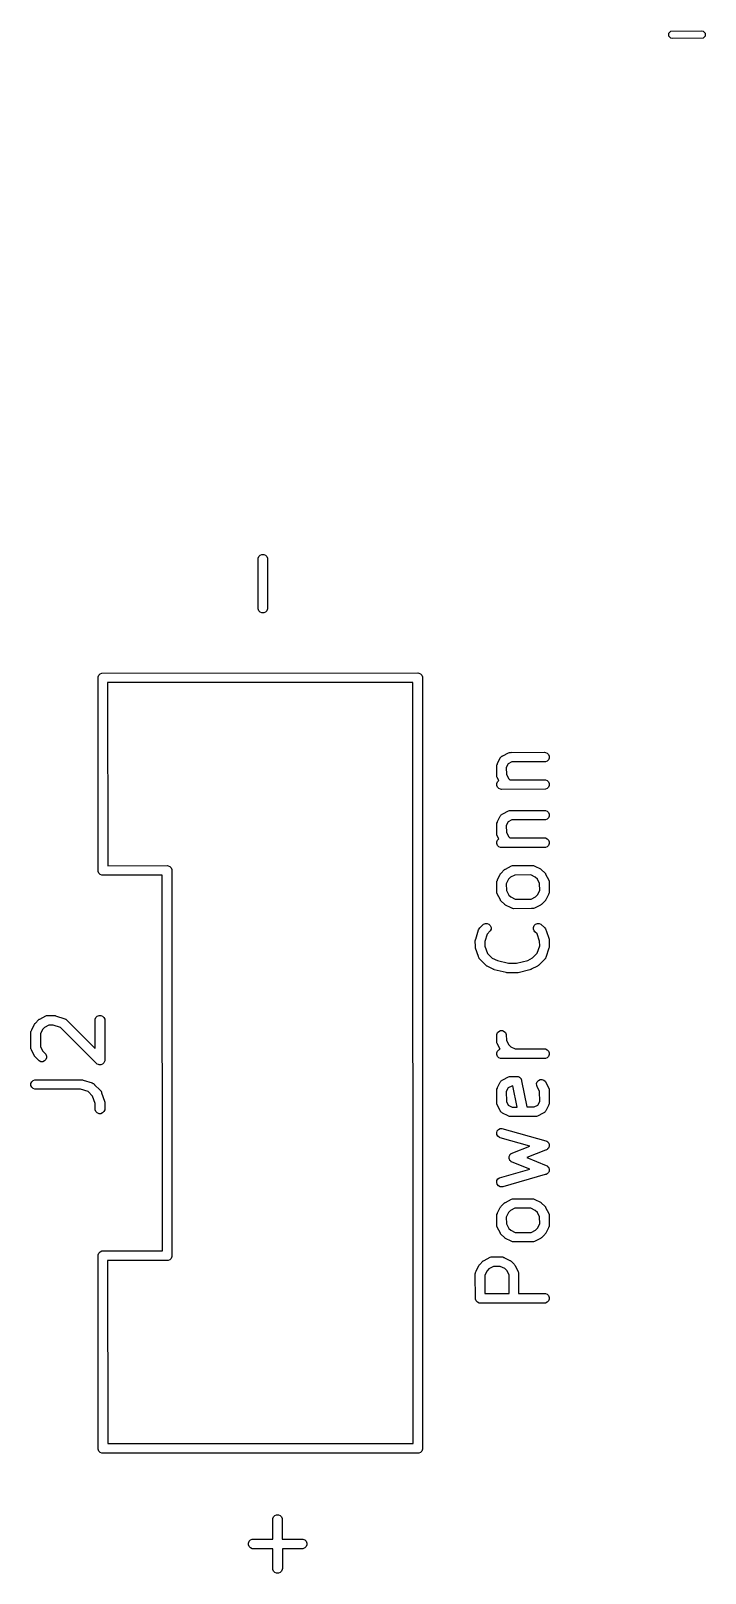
# Model space of a CAD drawing. Extents: x 92.4 to 145.1, y -113.9 to -57.5.
# Drawn here: x 93.88 to 104.37, y -113.94 to -89.92 of the extents above; entities that cross this region are included whole.
import ezdxf

# ---------------------------------------------------------------- set-up
doc = ezdxf.new("R2010")
doc.units = 0
doc.layers.add('BLACK', color=7, linetype='CONTINUOUS')

msp = doc.modelspace()

# ---------------------------------------------------------------- linework, layer by layer
at = {"layer": 'BLACK', "linetype": 'CONTINUOUS'}
for p, q in [((103.805003, -89.962039), (103.837475, -89.929567)), ((103.805003, -90.007961), (103.805003, -89.962039)), ((103.837475, -90.040433), (103.805003, -90.007961)), ((103.837475, -89.929567), (104.314564, -89.925)), ((103.860436, -90.045), (103.837475, -90.040433)), ((104.337525, -90.040433), (103.860436, -90.045)), ((104.314564, -89.925), (104.337525, -89.929567)), ((104.337525, -89.929567), (104.369997, -89.962039)), ((104.369997, -90.007961), (104.337525, -90.040433)), ((104.369997, -89.962039), (104.369997, -90.007961)), ((97.413866, -98.151316), (97.415307, -98.136684)), ((97.415307, -98.927852), (97.413866, -98.151316)), ((97.415307, -98.136684), (97.426506, -98.109648)), ((97.426506, -98.109648), (97.447198, -98.088956)), ((97.447198, -98.088956), (97.474234, -98.077757)), ((97.474234, -98.077757), (97.503498, -98.077757)), ((97.503498, -98.077757), (97.530534, -98.088956)), ((97.530534, -98.088956), (97.551226, -98.109648)), ((97.551226, -98.109648), (97.562425, -98.136684)), ((97.562425, -98.136684), (97.563866, -98.91322)), ((97.426506, -98.954888), (97.415307, -98.927852)), ((97.447198, -98.97558), (97.426506, -98.954888)), ((97.551226, -98.954888), (97.530534, -98.97558)), ((97.562425, -98.927852), (97.551226, -98.954888)), ((97.563866, -98.91322), (97.562425, -98.927852)), ((97.474234, -98.986779), (97.447198, -98.97558)), ((97.503498, -98.986779), (97.474234, -98.986779)), ((97.530534, -98.97558), (97.503498, -98.986779)), ((94.925, -100), (94.926441, -99.985368)), ((94.926441, -103.014632), (94.925, -100)), ((94.926441, -99.985368), (94.93764, -99.958332)), ((94.93764, -99.958332), (94.958332, -99.93764)), ((94.958332, -99.93764), (94.985368, -99.926441)), ((94.985368, -99.926441), (99.9, -99.925)), ((99.825008, -100.073585), (95.073601, -100.074978)), ((95.073601, -100.074978), (95.074964, -102.926313)), ((99.82643, -111.925021), (99.825008, -100.073585)), ((99.9, -99.925), (99.914632, -99.926441)), ((99.914632, -99.926441), (99.941668, -99.93764)), ((99.941668, -99.93764), (99.96236, -99.958332)), ((99.96236, -99.958332), (99.973559, -99.985368)), ((99.973559, -99.985368), (99.975, -112)), ((101.130815, -101.357696), (101.137119, -101.344702)), ((101.137119, -101.344702), (101.140792, -101.335837)), ((101.140792, -101.335837), (101.142014, -101.334614)), ((101.142014, -101.334614), (101.183689, -101.248726)), ((101.183689, -101.248726), (101.185229, -101.246278)), ((101.185229, -101.246278), (101.185614, -101.245125)), ((101.185614, -101.245125), (101.186859, -101.243688)), ((101.186859, -101.243688), (101.191521, -101.236283)), ((101.191521, -101.236283), (101.198625, -101.230121)), ((101.198625, -101.230121), (101.204787, -101.223017)), ((101.204787, -101.223017), (101.209786, -101.220442)), ((101.209786, -101.220442), (101.213629, -101.21711)), ((101.213629, -101.21711), (101.221083, -101.214625)), ((101.221083, -101.214625), (101.312468, -101.167566)), ((101.305453, -101.338462), (101.277023, -101.397052)), ((101.361488, -101.309606), (101.305453, -101.338462)), ((101.312468, -101.167566), (101.326199, -101.162311)), ((101.326199, -101.162311), (101.328888, -101.162119)), ((101.328888, -101.162119), (101.331377, -101.161089)), ((101.331377, -101.161089), (101.343868, -101.161055)), ((101.343868, -101.161055), (101.355389, -101.160237)), ((101.355389, -101.160237), (101.357733, -101.161018)), ((101.357733, -101.161018), (101.869819, -101.159648)), ((101.884451, -101.308207), (101.361488, -101.309606)), ((101.869819, -101.159648), (101.884451, -101.161089)), ((101.884451, -101.161089), (101.911487, -101.172288)), ((101.911487, -101.297008), (101.884451, -101.308207)), ((101.911487, -101.172288), (101.932179, -101.19298)), ((101.932179, -101.276316), (101.911487, -101.297008)), ((101.932179, -101.19298), (101.943378, -101.220016)), ((101.943378, -101.24928), (101.932179, -101.276316)), ((101.943378, -101.220016), (101.943378, -101.24928)), ((101.128152, -101.377505), (101.129593, -101.362873)), ((101.129356, -101.509134), (101.128152, -101.377505)), ((101.128741, -101.510981), (101.129356, -101.509134)), ((101.129466, -101.521195), (101.128741, -101.510981)), ((101.129593, -101.534994), (101.129466, -101.521195)), ((101.129593, -101.362873), (101.130624, -101.360383)), ((101.130624, -101.537483), (101.129593, -101.534994)), ((101.130624, -101.360383), (101.130815, -101.357696)), ((101.130815, -101.540171), (101.130624, -101.537483)), ((101.13607, -101.553903), (101.130815, -101.540171)), ((101.160669, -101.601673), (101.13607, -101.553903)), ((101.277023, -101.397052), (101.278008, -101.504684)), ((101.278008, -101.504684), (101.313466, -101.573541)), ((101.313466, -101.573541), (101.329852, -101.589361)), ((101.329852, -101.589361), (101.869819, -101.588219)), ((101.869819, -101.588219), (101.884451, -101.58966)), ((101.884451, -101.58966), (101.911487, -101.600859)), ((101.129593, -101.648587), (101.140792, -101.621551)), ((101.129593, -101.677851), (101.129593, -101.648587)), ((101.140792, -101.704887), (101.129593, -101.677851)), ((101.140792, -101.621551), (101.160669, -101.601673)), ((101.161484, -101.725579), (101.140792, -101.704887)), ((101.18852, -101.736778), (101.161484, -101.725579)), ((101.203152, -101.738219), (101.18852, -101.736778)), ((101.884451, -101.736778), (101.203152, -101.738219)), ((101.911487, -101.725579), (101.884451, -101.736778)), ((101.911487, -101.600859), (101.932179, -101.621551)), ((101.932179, -101.704887), (101.911487, -101.725579)), ((101.932179, -101.621551), (101.943378, -101.648587)), ((101.943378, -101.677851), (101.932179, -101.704887)), ((101.943378, -101.648587), (101.943378, -101.677851)), ((101.221083, -102.119387), (101.312468, -102.072328)), ((101.312468, -102.072328), (101.326199, -102.067073)), ((101.326199, -102.067073), (101.328888, -102.066881)), ((101.328888, -102.066881), (101.331377, -102.065851)), ((101.331377, -102.065851), (101.343868, -102.065817)), ((101.343868, -102.065817), (101.355389, -102.064999)), ((101.355389, -102.064999), (101.357733, -102.06578)), ((101.357733, -102.06578), (101.869819, -102.06441)), ((101.869819, -102.06441), (101.884451, -102.065851)), ((101.884451, -102.065851), (101.911487, -102.07705)), ((101.911487, -102.07705), (101.932179, -102.097742)), ((101.128152, -102.282267), (101.129593, -102.267635)), ((101.129356, -102.413896), (101.128152, -102.282267)), ((101.129593, -102.267635), (101.130624, -102.265145)), ((101.130624, -102.265145), (101.130815, -102.262458)), ((101.130815, -102.262458), (101.137119, -102.249464)), ((101.137119, -102.249464), (101.140792, -102.240599)), ((101.140792, -102.240599), (101.142014, -102.239376)), ((101.142014, -102.239376), (101.183689, -102.153488)), ((101.183689, -102.153488), (101.185229, -102.15104)), ((101.185229, -102.15104), (101.185614, -102.149887)), ((101.185614, -102.149887), (101.186859, -102.14845)), ((101.186859, -102.14845), (101.191521, -102.141045)), ((101.191521, -102.141045), (101.198625, -102.134883)), ((101.198625, -102.134883), (101.204787, -102.127779)), ((101.204787, -102.127779), (101.209786, -102.125204)), ((101.209786, -102.125204), (101.213629, -102.121872)), ((101.213629, -102.121872), (101.221083, -102.119387)), ((101.305453, -102.243224), (101.277023, -102.301814)), ((101.277023, -102.301814), (101.278008, -102.409446)), ((101.361488, -102.214368), (101.305453, -102.243224)), ((101.884451, -102.212969), (101.361488, -102.214368)), ((101.911487, -102.20177), (101.884451, -102.212969)), ((101.932179, -102.181078), (101.911487, -102.20177)), ((101.932179, -102.097742), (101.943378, -102.124778)), ((101.943378, -102.154042), (101.932179, -102.181078)), ((101.943378, -102.124778), (101.943378, -102.154042)), ((101.128741, -102.415743), (101.129356, -102.413896)), ((101.129466, -102.425957), (101.128741, -102.415743)), ((101.129593, -102.439756), (101.129466, -102.425957)), ((101.130624, -102.442245), (101.129593, -102.439756)), ((101.129593, -102.553349), (101.140792, -102.526313)), ((101.129593, -102.582613), (101.129593, -102.553349)), ((101.130815, -102.444933), (101.130624, -102.442245)), ((101.13607, -102.458665), (101.130815, -102.444933)), ((101.160669, -102.506435), (101.13607, -102.458665)), ((101.140792, -102.526313), (101.160669, -102.506435)), ((101.278008, -102.409446), (101.313466, -102.478303)), ((101.313466, -102.478303), (101.329852, -102.494123)), ((101.329852, -102.494123), (101.869819, -102.492981)), ((101.869819, -102.492981), (101.884451, -102.494422)), ((101.884451, -102.494422), (101.911487, -102.505621)), ((101.911487, -102.505621), (101.932179, -102.526313)), ((101.932179, -102.526313), (101.943378, -102.553349)), ((101.943378, -102.553349), (101.943378, -102.582613)), ((101.140792, -102.609649), (101.129593, -102.582613)), ((101.161484, -102.630341), (101.140792, -102.609649)), ((101.18852, -102.64154), (101.161484, -102.630341)), ((101.203152, -102.642981), (101.18852, -102.64154)), ((101.884451, -102.64154), (101.203152, -102.642981)), ((101.911487, -102.630341), (101.884451, -102.64154)), ((101.932179, -102.609649), (101.911487, -102.630341)), ((101.943378, -102.582613), (101.932179, -102.609649)), ((94.93764, -103.041668), (94.926441, -103.014632)), ((95.074964, -102.926313), (96, -102.925)), ((96, -102.925), (96.014632, -102.926441)), ((96.014632, -102.926441), (96.041668, -102.93764)), ((96.041668, -102.93764), (96.06236, -102.958332)), ((96.06236, -102.958332), (96.073559, -102.985368)), ((96.073559, -102.985368), (96.075, -109)), ((101.198015, -103.040174), (101.245357, -102.991139)), ((101.245357, -102.991139), (101.251106, -102.98642)), ((101.251106, -102.98642), (101.252406, -102.984922)), ((101.252406, -102.984922), (101.253819, -102.984194)), ((101.253819, -102.984194), (101.256722, -102.981812)), ((101.256722, -102.981812), (101.265532, -102.978162)), ((101.265532, -102.978162), (101.360087, -102.929471)), ((101.360087, -102.929471), (101.373818, -102.924216)), ((101.373818, -102.924216), (101.376507, -102.924024)), ((101.376507, -102.924024), (101.378996, -102.922994)), ((101.378996, -102.922994), (101.391887, -102.922932)), ((101.391887, -102.922932), (101.403008, -102.922142)), ((101.403008, -102.922142), (101.405187, -102.922868)), ((101.405187, -102.922868), (101.679342, -102.921553)), ((101.679342, -102.921553), (101.693974, -102.922994)), ((101.693974, -102.922994), (101.696463, -102.924025)), ((101.696463, -102.924025), (101.699151, -102.924216)), ((101.699151, -102.924216), (101.712144, -102.93052)), ((101.712144, -102.93052), (101.72101, -102.934193)), ((101.72101, -102.934193), (101.722232, -102.935415)), ((101.722232, -102.935415), (101.808121, -102.97709)), ((101.808121, -102.97709), (101.814417, -102.981053)), ((101.814417, -102.981053), (101.816247, -102.981811)), ((101.816247, -102.981811), (101.817418, -102.982942)), ((101.817418, -102.982942), (101.820564, -102.984922)), ((101.820564, -102.984922), (101.826195, -102.991415)), ((101.826195, -102.991415), (101.875232, -103.038757)), ((101.875232, -103.038757), (101.87995, -103.044506)), ((94.958332, -103.06236), (94.93764, -103.041668)), ((94.985368, -103.073559), (94.958332, -103.06236)), ((95, -103.075), (94.985368, -103.073559)), ((95.925017, -103.073686), (95, -103.075)), ((95.926419, -108.925104), (95.925017, -103.073686)), ((101.128152, -103.187029), (101.129593, -103.172397)), ((101.129356, -103.318658), (101.128152, -103.187029)), ((101.129593, -103.172397), (101.130624, -103.169907)), ((101.130624, -103.169907), (101.130815, -103.16722)), ((101.130815, -103.16722), (101.137119, -103.154226)), ((101.137119, -103.154226), (101.140792, -103.145361)), ((101.140792, -103.145361), (101.142014, -103.144138)), ((101.142014, -103.144138), (101.183689, -103.05825)), ((101.183689, -103.05825), (101.187653, -103.05195)), ((101.187653, -103.05195), (101.188411, -103.050123)), ((101.188411, -103.050123), (101.189541, -103.048952)), ((101.189541, -103.048952), (101.191521, -103.045807)), ((101.191521, -103.045807), (101.198015, -103.040174)), ((101.310204, -103.138194), (101.277023, -103.206576)), ((101.277023, -103.206576), (101.278008, -103.314208)), ((101.340448, -103.106867), (101.310204, -103.138194)), ((101.409171, -103.071478), (101.340448, -103.106867)), ((101.65949, -103.070277), (101.409171, -103.071478)), ((101.728176, -103.103605), (101.65949, -103.070277)), ((101.759504, -103.13385), (101.728176, -103.103605)), ((101.794962, -103.202706), (101.759504, -103.13385)), ((101.795947, -103.310338), (101.794962, -103.202706)), ((101.87995, -103.044506), (101.88145, -103.045807)), ((101.88145, -103.045807), (101.882177, -103.04722)), ((101.882177, -103.04722), (101.88456, -103.050123)), ((101.88456, -103.050123), (101.888209, -103.058933)), ((101.888209, -103.058933), (101.936901, -103.153488)), ((101.936901, -103.153488), (101.942156, -103.167219)), ((101.942156, -103.167219), (101.942347, -103.169908)), ((101.942347, -103.169908), (101.943378, -103.172397)), ((101.943378, -103.172397), (101.943504, -103.186194)), ((101.943504, -103.186194), (101.94423, -103.196409)), ((101.94423, -103.196409), (101.943614, -103.198255)), ((101.943614, -103.198255), (101.944819, -103.329886)), ((101.128741, -103.320505), (101.129356, -103.318658)), ((101.129466, -103.330719), (101.128741, -103.320505)), ((101.129593, -103.344518), (101.129466, -103.330719)), ((101.130624, -103.347007), (101.129593, -103.344518)), ((101.130815, -103.349695), (101.130624, -103.347007)), ((101.13607, -103.363427), (101.130815, -103.349695)), ((101.184762, -103.457983), (101.13607, -103.363427)), ((101.188411, -103.466792), (101.184762, -103.457983)), ((101.190793, -103.469694), (101.188411, -103.466792)), ((101.191521, -103.471108), (101.190793, -103.469694)), ((101.193019, -103.472407), (101.191521, -103.471108)), ((101.197738, -103.478157), (101.193019, -103.472407)), ((101.246773, -103.525498), (101.197738, -103.478157)), ((101.278008, -103.314208), (101.313466, -103.383065)), ((101.313466, -103.383065), (101.344794, -103.41331)), ((101.344794, -103.41331), (101.413479, -103.446637)), ((101.413479, -103.446637), (101.663798, -103.445436)), ((101.663798, -103.445436), (101.732521, -103.410046)), ((101.732521, -103.410046), (101.762767, -103.378719)), ((101.762767, -103.378719), (101.795947, -103.310338)), ((101.874953, -103.476741), (101.827612, -103.525777)), ((101.88145, -103.471108), (101.874953, -103.476741)), ((101.883429, -103.467962), (101.88145, -103.471108)), ((101.88456, -103.466792), (101.883429, -103.467962)), ((101.885317, -103.464964), (101.88456, -103.466792)), ((101.889282, -103.458665), (101.885317, -103.464964)), ((101.930957, -103.372775), (101.889282, -103.458665)), ((101.932179, -103.371554), (101.930957, -103.372775)), ((101.935848, -103.362694), (101.932179, -103.371554)), ((101.942156, -103.349696), (101.935848, -103.362694)), ((101.942347, -103.347006), (101.942156, -103.349696)), ((101.943378, -103.344518), (101.942347, -103.347006)), ((101.944819, -103.329886), (101.943378, -103.344518)), ((101.252406, -103.531993), (101.246773, -103.525498)), ((101.255551, -103.533972), (101.252406, -103.531993)), ((101.256722, -103.535103), (101.255551, -103.533972)), ((101.258549, -103.53586), (101.256722, -103.535103)), ((101.264849, -103.539825), (101.258549, -103.53586)), ((101.350738, -103.5815), (101.264849, -103.539825)), ((101.35196, -103.582722), (101.350738, -103.5815)), ((101.360819, -103.586391), (101.35196, -103.582722)), ((101.373818, -103.592699), (101.360819, -103.586391)), ((101.376507, -103.59289), (101.373818, -103.592699)), ((101.378996, -103.593921), (101.376507, -103.59289)), ((101.393628, -103.595362), (101.378996, -103.593921)), ((101.667782, -103.594046), (101.393628, -103.595362)), ((101.669961, -103.594773), (101.667782, -103.594046)), ((101.681081, -103.593982), (101.669961, -103.594773)), ((101.693974, -103.593921), (101.681081, -103.593982)), ((101.696463, -103.592889), (101.693974, -103.593921)), ((101.699151, -103.592699), (101.696463, -103.592889)), ((101.712883, -103.587444), (101.699151, -103.592699)), ((101.807435, -103.538753), (101.712883, -103.587444)), ((101.816247, -103.535104), (101.807435, -103.538753)), ((101.819151, -103.53272), (101.816247, -103.535104)), ((101.820564, -103.531993), (101.819151, -103.53272)), ((101.821863, -103.530494), (101.820564, -103.531993)), ((101.827612, -103.525777), (101.821863, -103.530494)), ((100.800138, -104.067795), (100.846287, -103.925217)), ((100.846287, -103.925217), (100.852281, -103.911792)), ((100.852281, -103.911792), (100.854046, -103.909756)), ((100.854046, -103.909756), (100.855078, -103.907266)), ((100.855078, -103.907266), (100.866181, -103.895764)), ((100.866181, -103.895764), (100.871455, -103.889685)), ((100.871455, -103.889685), (100.872608, -103.889108)), ((100.872608, -103.889108), (100.912024, -103.848282)), ((100.912024, -103.848282), (100.923389, -103.838955)), ((100.923389, -103.838955), (100.950425, -103.827756)), ((100.981376, -103.990671), (100.943767, -104.106864)), ((100.950425, -103.827756), (100.979688, -103.827756)), ((100.979688, -103.827756), (101.006724, -103.838955)), ((101.027417, -103.942983), (100.981376, -103.990671)), ((101.006724, -103.838955), (101.027417, -103.859648)), ((101.027417, -103.859648), (101.038616, -103.886684)), ((101.038616, -103.915947), (101.027417, -103.942983)), ((101.038616, -103.886684), (101.038616, -103.915947)), ((101.701021, -103.886684), (101.712219, -103.859648)), ((101.701021, -103.915947), (101.701021, -103.886684)), ((101.71222, -103.942983), (101.701021, -103.915947)), ((101.712219, -103.859648), (101.732912, -103.838955)), ((101.721548, -103.954349), (101.71222, -103.942983)), ((101.75627, -103.98787), (101.721548, -103.954349)), ((101.732912, -103.838955), (101.759948, -103.827756)), ((101.794934, -104.100576), (101.75627, -103.98787)), ((101.759948, -103.827756), (101.789211, -103.827756)), ((101.789211, -103.827756), (101.816247, -103.838954)), ((101.816247, -103.838954), (101.875232, -103.8959)), ((101.875232, -103.8959), (101.88456, -103.907266)), ((101.88456, -103.907266), (101.88559, -103.909754)), ((101.88559, -103.909754), (101.887357, -103.911791)), ((101.887357, -103.911791), (101.891804, -103.924754)), ((101.891804, -103.924754), (101.895759, -103.934302)), ((101.895759, -103.934302), (101.895759, -103.936282)), ((101.895759, -103.936282), (101.94097, -104.068073)), ((100.794819, -104.091791), (100.795548, -104.084385)), ((100.796069, -104.187108), (100.794819, -104.091791)), ((100.795408, -104.082411), (100.795889, -104.080924)), ((100.795548, -104.084385), (100.795408, -104.082411)), ((100.795408, -104.196409), (100.796069, -104.187108)), ((100.796239, -104.200063), (100.795408, -104.196409)), ((100.795889, -104.080924), (100.79626, -104.077159)), ((100.79626, -104.201661), (100.796239, -104.200063)), ((100.79626, -104.077159), (100.800138, -104.067795)), ((100.797018, -104.203492), (100.79626, -104.201661)), ((100.798668, -104.210746), (100.797018, -104.203492)), ((100.843879, -104.342536), (100.798668, -104.210746)), ((100.943767, -104.106864), (100.944703, -104.178242)), ((100.944703, -104.178242), (100.983562, -104.291514)), ((101.758348, -104.287882), (101.79587, -104.171955)), ((101.79587, -104.171955), (101.794934, -104.100576)), ((101.9395, -104.211021), (101.893351, -104.353603)), ((101.943378, -104.201661), (101.9395, -104.211021)), ((101.94097, -104.068073), (101.942619, -104.075328)), ((101.942619, -104.075328), (101.943378, -104.077159)), ((101.943378, -104.077159), (101.943398, -104.078755)), ((101.943748, -104.197897), (101.943378, -104.201661)), ((101.943398, -104.078755), (101.94423, -104.08241)), ((101.94423, -104.08241), (101.943568, -104.09171)), ((101.943568, -104.09171), (101.944819, -104.187029)), ((101.94423, -104.19641), (101.943748, -104.197897)), ((101.944819, -104.187029), (101.944089, -104.194435)), ((101.944089, -104.194435), (101.94423, -104.19641)), ((100.843879, -104.344517), (100.843879, -104.342536)), ((100.847834, -104.354066), (100.843879, -104.344517)), ((100.852281, -104.367028), (100.847834, -104.354066)), ((100.854046, -104.369063), (100.852281, -104.367028)), ((100.855078, -104.371554), (100.854046, -104.369063)), ((100.864405, -104.382919), (100.855078, -104.371554)), ((100.960172, -104.476856), (100.864405, -104.382919)), ((100.966692, -104.484374), (100.960172, -104.476856)), ((100.983562, -104.291514), (101.059286, -104.365791)), ((101.059286, -104.365791), (101.139096, -104.404516)), ((101.139096, -104.404516), (101.312219, -104.446542)), ((101.312219, -104.446542), (101.436991, -104.4454)), ((101.436991, -104.4454), (101.610421, -104.400782)), ((101.610421, -104.400782), (101.685558, -104.36209)), ((101.685558, -104.36209), (101.758348, -104.287882)), ((101.779994, -104.478157), (101.774244, -104.482875)), ((101.866479, -104.389987), (101.779994, -104.478157)), ((101.868183, -104.389136), (101.866479, -104.389987)), ((101.874813, -104.381491), (101.868183, -104.389136)), ((101.884561, -104.371554), (101.874813, -104.381491)), ((101.885592, -104.369063), (101.884561, -104.371554)), ((101.887357, -104.367029), (101.885592, -104.369063)), ((101.893351, -104.353603), (101.887357, -104.367029)), ((100.969885, -104.486384), (100.966692, -104.484374)), ((100.971008, -104.487485), (100.969885, -104.486384)), ((100.97284, -104.488243), (100.971008, -104.487485)), ((100.979135, -104.492206), (100.97284, -104.488243)), ((101.070367, -104.536474), (100.979135, -104.492206)), ((101.075878, -104.540557), (101.070367, -104.536474)), ((101.086893, -104.544492), (101.075878, -104.540557)), ((101.088104, -104.54508), (101.086893, -104.544492)), ((101.088644, -104.545118), (101.088104, -104.54508)), ((101.089724, -104.545504), (101.088644, -104.545118)), ((101.276089, -104.590744), (101.089724, -104.545504)), ((101.283758, -104.593921), (101.276089, -104.590744)), ((101.292872, -104.594818), (101.283758, -104.593921)), ((101.294744, -104.595273), (101.292872, -104.594818)), ((101.295836, -104.59511), (101.294744, -104.595273)), ((101.29839, -104.595362), (101.295836, -104.59511)), ((101.436969, -104.594094), (101.29839, -104.595362)), ((101.444893, -104.595273), (101.436969, -104.594094)), ((101.453917, -104.593938), (101.444893, -104.595273)), ((101.455879, -104.593921), (101.453917, -104.593938)), ((101.4569, -104.593498), (101.455879, -104.593921)), ((101.459437, -104.593123), (101.4569, -104.593498)), ((101.644135, -104.545605), (101.459437, -104.593123)), ((101.651532, -104.54508), (101.644135, -104.545605)), ((101.662514, -104.540877), (101.651532, -104.54508)), ((101.663759, -104.540557), (101.662514, -104.540877)), ((101.664194, -104.540234), (101.663759, -104.540557)), ((101.665264, -104.539825), (101.664194, -104.540234)), ((101.759816, -104.491134), (101.665264, -104.539825)), ((101.768628, -104.487485), (101.759816, -104.491134)), ((101.771532, -104.485101), (101.768628, -104.487485)), ((101.772945, -104.484374), (101.771532, -104.485101)), ((101.774244, -104.482875), (101.772945, -104.484374)), ((93.893681, -105.480918), (93.935356, -105.39503)), ((93.935356, -105.39503), (93.93932, -105.38873)), ((93.93932, -105.38873), (93.940078, -105.386903)), ((93.940078, -105.386903), (93.941208, -105.385732)), ((93.941208, -105.385732), (93.943188, -105.382587)), ((93.943188, -105.382587), (93.949682, -105.376954)), ((93.949682, -105.376954), (93.997024, -105.327919)), ((93.997024, -105.327919), (94.002773, -105.3232)), ((94.002773, -105.3232), (94.004073, -105.321702)), ((94.004073, -105.321702), (94.005486, -105.320974)), ((94.005486, -105.320974), (94.008389, -105.318592)), ((94.008389, -105.318592), (94.017199, -105.314942)), ((94.017199, -105.314942), (94.111754, -105.266251)), ((94.161096, -105.408125), (94.092115, -105.443647)), ((94.111754, -105.266251), (94.125485, -105.260996)), ((94.125485, -105.260996), (94.128174, -105.260804)), ((94.128174, -105.260804), (94.130663, -105.259774)), ((94.130663, -105.259774), (94.145404, -105.25958)), ((94.145404, -105.25958), (94.154675, -105.258922)), ((94.154675, -105.258922), (94.156225, -105.259438)), ((94.156225, -105.259438), (94.240533, -105.258333)), ((94.225459, -105.407281), (94.161096, -105.408125)), ((94.34113, -105.444721), (94.225459, -105.407281)), ((94.240533, -105.258333), (94.247938, -105.259062)), ((94.247938, -105.259062), (94.249913, -105.258922)), ((94.249913, -105.258922), (94.251399, -105.259403)), ((94.251399, -105.259403), (94.255165, -105.259774)), ((94.255165, -105.259774), (94.264528, -105.263652)), ((94.264528, -105.263652), (94.407107, -105.309801)), ((94.407107, -105.309801), (94.420532, -105.315795)), ((94.420532, -105.315795), (94.422567, -105.31756)), ((94.422567, -105.31756), (94.425058, -105.318592)), ((94.425058, -105.318592), (94.433794, -105.327297)), ((94.433794, -105.327297), (94.442639, -105.334969)), ((94.442639, -105.334969), (94.443777, -105.337246)), ((94.443777, -105.337246), (94.880818, -105.772757)), ((94.879819, -105.333333), (94.88126, -105.318701)), ((94.880818, -105.772757), (94.879819, -105.333333)), ((94.88126, -105.318701), (94.892459, -105.291665)), ((94.892459, -105.291665), (94.913151, -105.270973)), ((94.913151, -105.270973), (94.940187, -105.259774)), ((94.940187, -105.259774), (94.969451, -105.259774)), ((94.969451, -105.259774), (94.996487, -105.270973)), ((94.996487, -105.270973), (95.017179, -105.291665)), ((95.017179, -105.291665), (95.028378, -105.318701)), ((95.028378, -105.318701), (95.029819, -105.95238)), ((93.879819, -105.523809), (93.88126, -105.509177)), ((93.881111, -105.750413), (93.879819, -105.523809)), ((93.88126, -105.509177), (93.882291, -105.506687)), ((93.882291, -105.506687), (93.882482, -105.504)), ((93.882482, -105.504), (93.888786, -105.491006)), ((93.888786, -105.491006), (93.892459, -105.482141)), ((93.892459, -105.482141), (93.893681, -105.480918)), ((94.061871, -105.474974), (94.028574, -105.543596)), ((94.028574, -105.543596), (94.02973, -105.746332)), ((94.092115, -105.443647), (94.061871, -105.474974)), ((94.913151, -106.014741), (94.34113, -105.444721)), ((101.128152, -105.567982), (101.129593, -105.55335)), ((101.129257, -105.652288), (101.128152, -105.567982)), ((101.128741, -105.653839), (101.129257, -105.652288)), ((101.129399, -105.663108), (101.128741, -105.653839)), ((101.129593, -105.677852), (101.129399, -105.663108)), ((101.129593, -105.55335), (101.140792, -105.526314)), ((101.130624, -105.680341), (101.129593, -105.677852)), ((101.130815, -105.683029), (101.130624, -105.680341)), ((101.140792, -105.526314), (101.161484, -105.505622)), ((101.161484, -105.505622), (101.18852, -105.494423)), ((101.18852, -105.494423), (101.217784, -105.494423)), ((101.217784, -105.494423), (101.24482, -105.505622)), ((101.24482, -105.505622), (101.265512, -105.526314)), ((101.265512, -105.526314), (101.276711, -105.55335)), ((101.276711, -105.55335), (101.277944, -105.647418)), ((101.277944, -105.647418), (101.313466, -105.716399)), ((93.880408, -105.752523), (93.881111, -105.750413)), ((93.881185, -105.763465), (93.880408, -105.752523)), ((93.88126, -105.776536), (93.881185, -105.763465)), ((93.882291, -105.779025), (93.88126, -105.776536)), ((93.882482, -105.781713), (93.882291, -105.779025)), ((93.887737, -105.795445), (93.882482, -105.781713)), ((93.936429, -105.890001), (93.887737, -105.795445)), ((93.940078, -105.89881), (93.936429, -105.890001)), ((93.94246, -105.901712), (93.940078, -105.89881)), ((93.943188, -105.903126), (93.94246, -105.901712)), ((93.944686, -105.904425), (93.943188, -105.903126)), ((93.949405, -105.910175), (93.944686, -105.904425)), ((94.008389, -105.967121), (93.949405, -105.910175)), ((94.02973, -105.746332), (94.065133, -105.815083)), ((94.065133, -105.815083), (94.10309, -105.851728)), ((94.10309, -105.851728), (94.112417, -105.863093)), ((94.112417, -105.863093), (94.123616, -105.890129)), ((94.123616, -105.919392), (94.112417, -105.946428)), ((94.123616, -105.890129), (94.123616, -105.919392)), ((101.129593, -105.839064), (101.140792, -105.812028)), ((101.129593, -105.868328), (101.129593, -105.839064)), ((101.140792, -105.895364), (101.129593, -105.868328)), ((101.13607, -105.696761), (101.130815, -105.683029)), ((101.180677, -105.783385), (101.13607, -105.696761)), ((101.140792, -105.812028), (101.161484, -105.791336)), ((101.161484, -105.916056), (101.140792, -105.895364)), ((101.161484, -105.791336), (101.180677, -105.783385)), ((101.18852, -105.927255), (101.161484, -105.916056)), ((101.313466, -105.716399), (101.344794, -105.746644)), ((101.344794, -105.746644), (101.412842, -105.779662)), ((101.412842, -105.779662), (101.869819, -105.778696)), ((101.869819, -105.778696), (101.884451, -105.780137)), ((101.884451, -105.780137), (101.911487, -105.791336)), ((101.911487, -105.916056), (101.884451, -105.927255)), ((101.911487, -105.791336), (101.932179, -105.812028)), ((101.932179, -105.895364), (101.911487, -105.916056)), ((101.932179, -105.812028), (101.943378, -105.839064)), ((101.943378, -105.868328), (101.932179, -105.895364)), ((101.943378, -105.839064), (101.943378, -105.868328)), ((94.035425, -105.97832), (94.008389, -105.967121)), ((94.064688, -105.97832), (94.035425, -105.97832)), ((94.091724, -105.967121), (94.064688, -105.97832)), ((94.112417, -105.946428), (94.091724, -105.967121)), ((94.932268, -106.022659), (94.913151, -106.014741)), ((94.940187, -106.025939), (94.932268, -106.022659)), ((94.940188, -106.025939), (94.940187, -106.025939)), ((94.969451, -106.025939), (94.940188, -106.025939)), ((94.996487, -106.01474), (94.969451, -106.025939)), ((95.01718, -105.994048), (94.996487, -106.01474)), ((95.025098, -105.97493), (95.01718, -105.994048)), ((95.028378, -105.967012), (95.025098, -105.97493)), ((95.029819, -105.95238), (95.028378, -105.967012)), ((101.203152, -105.928696), (101.18852, -105.927255)), ((101.884451, -105.927255), (101.203152, -105.928696)), ((93.88126, -106.318701), (93.892459, -106.291665)), ((93.88126, -106.347965), (93.88126, -106.318701)), ((93.892459, -106.375001), (93.88126, -106.347965)), ((93.892459, -106.291665), (93.913151, -106.270973)), ((93.913151, -106.395693), (93.892459, -106.375001)), ((93.913151, -106.270973), (93.940187, -106.259774)), ((93.940187, -106.406892), (93.913151, -106.395693)), ((93.940187, -106.259774), (94.669104, -106.258333)), ((94.669104, -106.258333), (94.676509, -106.259062)), ((94.676509, -106.259062), (94.678484, -106.258922)), ((94.678484, -106.258922), (94.67997, -106.259403)), ((94.67997, -106.259403), (94.683736, -106.259774)), ((94.683736, -106.259774), (94.693099, -106.263652)), ((94.693099, -106.263652), (94.835678, -106.309801)), ((94.835678, -106.309801), (94.849103, -106.315795)), ((94.849103, -106.315795), (94.851137, -106.317559)), ((94.851137, -106.317559), (94.853628, -106.318591)), ((94.853628, -106.318591), (94.863568, -106.32834)), ((94.863568, -106.32834), (94.87121, -106.334969)), ((94.87121, -106.334969), (94.872061, -106.336671)), ((94.872061, -106.336671), (94.960233, -106.423157)), ((101.130815, -106.405316), (101.137119, -106.392322)), ((101.137119, -106.392322), (101.140792, -106.383457)), ((101.140792, -106.383457), (101.142014, -106.382234)), ((101.142014, -106.382234), (101.183689, -106.296346)), ((101.183689, -106.296346), (101.185229, -106.293898)), ((101.185229, -106.293898), (101.185614, -106.292745)), ((101.185614, -106.292745), (101.186859, -106.291308)), ((101.186859, -106.291308), (101.191521, -106.283903)), ((101.191521, -106.283903), (101.198625, -106.277741)), ((101.198625, -106.277741), (101.204787, -106.270637)), ((101.204787, -106.270637), (101.209786, -106.268062)), ((101.209786, -106.268062), (101.213629, -106.26473)), ((101.213629, -106.26473), (101.221083, -106.262245)), ((101.221083, -106.262245), (101.312468, -106.215186)), ((101.305453, -106.386082), (101.276952, -106.44482)), ((101.36181, -106.35706), (101.305453, -106.386082)), ((101.312468, -106.215186), (101.326199, -106.209931)), ((101.326199, -106.209931), (101.328888, -106.209739)), ((101.328888, -106.209739), (101.331377, -106.208709)), ((101.331377, -106.208709), (101.346118, -106.208515)), ((101.346118, -106.208515), (101.355389, -106.207857)), ((101.355389, -106.207857), (101.356939, -106.208373)), ((101.356939, -106.208373), (101.441163, -106.207269)), ((101.379851, -106.356824), (101.36181, -106.35706)), ((101.446365, -106.68448), (101.379851, -106.356824)), ((101.441163, -106.207269), (101.441169, -106.207268)), ((101.441169, -106.207268), (101.441173, -106.207268)), ((101.441173, -106.207268), (101.441247, -106.207268)), ((101.441247, -106.207268), (101.455879, -106.208709)), ((101.455879, -106.208709), (101.462667, -106.21152)), ((101.462667, -106.21152), (101.469876, -106.212947)), ((101.469876, -106.212947), (101.476055, -106.217066)), ((101.476055, -106.217066), (101.482915, -106.219908)), ((101.482915, -106.219908), (101.48811, -106.225103)), ((101.48811, -106.225103), (101.494224, -106.229179)), ((101.494224, -106.229179), (101.498356, -106.235349)), ((101.498356, -106.235349), (101.503607, -106.2406)), ((101.503607, -106.2406), (101.506418, -106.247388)), ((101.506418, -106.247388), (101.510508, -106.253494)), ((101.510508, -106.253494), (101.512007, -106.260879)), ((101.512007, -106.260879), (101.514806, -106.267636)), ((101.514806, -106.267636), (101.514806, -106.274666)), ((101.514806, -106.274666), (101.597884, -106.683928)), ((101.747789, -106.320506), (101.757043, -106.292745)), ((101.749863, -106.349696), (101.747789, -106.320506)), ((101.755118, -106.363428), (101.749863, -106.349696)), ((101.794928, -106.440736), (101.755118, -106.363428)), ((101.757043, -106.292745), (101.776216, -106.270637)), ((101.776216, -106.270637), (101.802391, -106.25755)), ((101.802391, -106.25755), (101.831581, -106.255476)), ((101.831581, -106.255476), (101.859342, -106.26473)), ((101.859342, -106.26473), (101.88145, -106.283903)), ((101.88145, -106.283903), (101.936901, -106.391584)), ((101.936901, -106.391584), (101.942156, -106.405315)), ((93.954819, -106.408333), (93.940187, -106.406892)), ((94.653014, -106.406952), (93.954819, -106.408333)), ((94.769958, -106.444804), (94.653014, -106.406952)), ((94.841076, -106.514562), (94.769958, -106.444804)), ((94.879934, -106.627832), (94.841076, -106.514562)), ((94.88126, -106.728917), (94.879934, -106.627832)), ((94.960233, -106.423157), (94.969561, -106.434522)), ((94.969561, -106.434522), (94.970592, -106.437012)), ((94.970592, -106.437012), (94.972357, -106.439047)), ((94.972357, -106.439047), (94.976802, -106.452005)), ((94.976802, -106.452005), (94.980759, -106.461558)), ((94.980759, -106.461558), (94.980759, -106.463538)), ((94.980759, -106.463538), (95.02597, -106.595329)), ((95.02597, -106.595329), (95.027619, -106.602584)), ((95.027619, -106.602584), (95.028378, -106.604415)), ((95.028378, -106.604415), (95.028398, -106.606011)), ((95.028398, -106.606011), (95.02923, -106.609666)), ((95.02923, -106.609666), (95.028568, -106.618966)), ((95.028568, -106.618966), (95.029819, -106.714285)), ((101.128152, -106.425125), (101.129593, -106.410493)), ((101.12941, -106.604212), (101.128152, -106.425125)), ((101.128741, -106.60622), (101.12941, -106.604212)), ((101.129499, -106.616892), (101.128741, -106.60622)), ((101.129593, -106.630233), (101.129499, -106.616892)), ((101.129593, -106.410493), (101.130624, -106.408003)), ((101.130624, -106.632722), (101.129593, -106.630233)), ((101.130624, -106.408003), (101.130815, -106.405316)), ((101.130815, -106.63541), (101.130624, -106.632722)), ((101.13607, -106.649142), (101.130815, -106.63541)), ((101.276952, -106.44482), (101.278042, -106.599989)), ((101.278042, -106.599989), (101.306966, -106.656157)), ((101.767518, -106.654643), (101.796018, -106.595905)), ((101.796018, -106.595905), (101.794928, -106.440736)), ((101.942156, -106.635411), (101.935848, -106.648409)), ((101.942156, -106.405315), (101.942347, -106.408004)), ((101.942347, -106.632721), (101.942156, -106.635411)), ((101.942347, -106.408004), (101.943378, -106.410493)), ((101.943378, -106.630233), (101.942347, -106.632721)), ((101.943378, -106.410493), (101.943471, -106.423832)), ((101.944819, -106.615601), (101.943378, -106.630233)), ((101.943471, -106.423832), (101.94423, -106.434505)), ((101.94423, -106.434505), (101.94356, -106.436512)), ((101.94356, -106.436512), (101.944819, -106.615601)), ((94.892459, -106.755953), (94.88126, -106.728917)), ((94.913151, -106.776645), (94.892459, -106.755953)), ((94.940187, -106.787844), (94.913151, -106.776645)), ((94.969451, -106.787844), (94.940187, -106.787844)), ((94.996487, -106.776645), (94.969451, -106.787844)), ((95.017179, -106.755953), (94.996487, -106.776645)), ((95.028378, -106.728917), (95.017179, -106.755953)), ((95.029819, -106.714285), (95.028378, -106.728917)), ((101.183129, -106.740526), (101.13607, -106.649142)), ((101.185614, -106.747981), (101.183129, -106.740526)), ((101.188946, -106.751823), (101.185614, -106.747981)), ((101.191521, -106.756823), (101.188946, -106.751823)), ((101.198625, -106.762984), (101.191521, -106.756823)), ((101.204787, -106.770089), (101.198625, -106.762984)), ((101.212192, -106.77475), (101.204787, -106.770089)), ((101.213629, -106.775996), (101.212192, -106.77475)), ((101.214782, -106.77638), (101.213629, -106.775996)), ((101.21723, -106.777921), (101.214782, -106.77638)), ((101.303119, -106.819596), (101.21723, -106.777921)), ((101.304341, -106.820818), (101.303119, -106.819596)), ((101.3132, -106.824487), (101.304341, -106.820818)), ((101.306966, -106.656157), (101.365941, -106.684773)), ((101.326199, -106.830795), (101.3132, -106.824487)), ((101.328888, -106.830986), (101.326199, -106.830795)), ((101.331377, -106.832017), (101.328888, -106.830986)), ((101.346009, -106.833458), (101.331377, -106.832017)), ((101.533118, -106.832776), (101.346009, -106.833458)), ((101.365941, -106.684773), (101.446365, -106.68448)), ((101.536563, -106.833458), (101.533118, -106.832776)), ((101.540098, -106.83275), (101.536563, -106.833458)), ((101.715311, -106.832112), (101.540098, -106.83275)), ((101.597884, -106.683928), (101.711452, -106.683514)), ((101.711452, -106.683514), (101.767518, -106.654643)), ((101.71758, -106.832869), (101.715311, -106.832112)), ((101.728921, -106.832063), (101.71758, -106.832869)), ((101.741593, -106.832017), (101.728921, -106.832063)), ((101.744082, -106.830985), (101.741593, -106.832017)), ((101.74677, -106.830795), (101.744082, -106.830985)), ((101.760502, -106.82554), (101.74677, -106.830795)), ((101.851885, -106.778481), (101.760502, -106.82554)), ((101.859342, -106.775996), (101.851885, -106.778481)), ((101.863186, -106.772662), (101.859342, -106.775996)), ((101.868183, -106.770089), (101.863186, -106.772662)), ((101.874342, -106.762986), (101.868183, -106.770089)), ((101.88145, -106.756823), (101.874342, -106.762986)), ((101.886111, -106.749417), (101.88145, -106.756823)), ((101.887357, -106.747981), (101.886111, -106.749417)), ((101.887741, -106.746827), (101.887357, -106.747981)), ((101.889282, -106.74438), (101.887741, -106.746827)), ((101.930957, -106.65849), (101.889282, -106.74438)), ((101.932179, -106.657269), (101.930957, -106.65849)), ((101.935848, -106.648409), (101.932179, -106.657269)), ((101.128404, -107.085653), (101.136443, -107.057515)), ((101.131744, -107.114725), (101.128404, -107.085653)), ((101.145956, -107.140306), (101.131744, -107.114725)), ((101.136443, -107.057515), (101.154638, -107.034596)), ((101.154638, -107.034596), (101.180219, -107.020384)), ((101.180219, -107.020384), (101.209291, -107.017044)), ((101.209291, -107.017044), (101.890423, -107.210154)), ((101.168875, -107.158501), (101.145956, -107.140306)), ((101.182548, -107.163906), (101.168875, -107.158501)), ((101.640667, -107.293789), (101.182548, -107.163906)), ((101.378815, -107.39936), (101.640667, -107.293789)), ((101.888247, -107.354193), (101.593686, -107.472951)), ((101.892752, -107.353676), (101.888247, -107.354193)), ((101.890423, -107.210154), (101.904096, -107.215559)), ((101.901273, -107.348941), (101.892752, -107.353676)), ((101.910723, -107.345132), (101.901273, -107.348941)), ((101.904096, -107.215559), (101.907843, -107.218534)), ((101.907843, -107.218534), (101.912244, -107.22042)), ((101.914148, -107.341788), (101.910723, -107.345132)), ((101.912244, -107.22042), (101.919206, -107.227555)), ((101.918333, -107.339464), (101.914148, -107.341788)), ((101.924532, -107.331654), (101.918333, -107.339464)), ((101.919206, -107.227555), (101.927015, -107.233754)), ((101.931666, -107.324693), (101.924532, -107.331654)), ((101.927015, -107.233754), (101.92934, -107.237939)), ((101.92934, -107.237939), (101.932682, -107.241364)), ((101.933551, -107.320294), (101.931666, -107.324693)), ((101.932682, -107.241364), (101.936383, -107.250616)), ((101.936528, -107.316545), (101.933551, -107.320294)), ((101.936383, -107.250616), (101.941227, -107.259335)), ((101.939266, -107.306959), (101.936528, -107.316545)), ((101.943194, -107.297796), (101.939266, -107.306959)), ((101.941227, -107.259335), (101.941773, -107.26409)), ((101.941773, -107.26409), (101.943551, -107.268534)), ((101.943252, -107.293008), (101.943194, -107.297796)), ((101.944567, -107.288407), (101.943252, -107.293008)), ((101.943551, -107.268534), (101.943429, -107.278504)), ((101.943429, -107.278504), (101.944567, -107.288407)), ((101.319896, -107.45901), (101.320241, -107.458145)), ((101.320063, -107.472744), (101.319896, -107.45901)), ((101.319896, -107.486478), (101.320063, -107.472744)), ((101.320241, -107.487342), (101.319896, -107.486478)), ((101.320241, -107.458145), (101.320253, -107.457216)), ((101.320253, -107.488272), (101.320241, -107.487342)), ((101.320253, -107.457216), (101.32566, -107.444597)), ((101.32566, -107.50089), (101.320253, -107.488272)), ((101.32566, -107.444597), (101.330764, -107.431839)), ((101.330764, -107.513649), (101.32566, -107.50089)), ((101.330764, -107.431839), (101.331414, -107.431172)), ((101.331414, -107.514315), (101.330764, -107.513649)), ((101.331414, -107.431172), (101.33178, -107.430319)), ((101.33178, -107.515169), (101.331414, -107.514315)), ((101.33178, -107.430319), (101.341609, -107.420725)), ((101.341609, -107.524762), (101.33178, -107.515169)), ((101.341609, -107.420725), (101.351203, -107.410896)), ((101.351203, -107.534592), (101.341609, -107.524762)), ((101.351203, -107.410896), (101.352056, -107.41053)), ((101.352056, -107.534957), (101.351203, -107.534592)), ((101.352056, -107.41053), (101.352723, -107.40988)), ((101.352723, -107.535608), (101.352056, -107.534957)), ((101.352723, -107.40988), (101.367082, -107.40409)), ((101.365774, -107.54238), (101.352723, -107.535608)), ((101.640204, -107.651283), (101.365774, -107.54238)), ((101.367082, -107.40409), (101.3781, -107.399369)), ((101.3781, -107.399369), (101.378815, -107.39936)), ((101.593686, -107.472951), (101.897673, -107.593584)), ((101.897673, -107.593584), (101.910723, -107.600356)), ((101.910723, -107.600356), (101.914148, -107.603699)), ((101.128404, -107.859835), (101.131744, -107.830763)), ((101.131744, -107.830763), (101.145956, -107.805182)), ((101.145956, -107.805182), (101.168875, -107.786987)), ((101.168875, -107.786987), (101.640204, -107.651283)), ((101.880748, -107.736651), (101.223756, -107.92581)), ((101.885347, -107.736595), (101.880748, -107.736651)), ((101.894361, -107.732731), (101.885347, -107.736595)), ((101.904096, -107.729929), (101.894361, -107.732731)), ((101.907843, -107.726953), (101.904096, -107.729929)), ((101.912244, -107.725068), (101.907843, -107.726953)), ((101.919206, -107.717932), (101.912244, -107.725068)), ((101.914148, -107.603699), (101.918333, -107.606024)), ((101.918333, -107.606024), (101.924532, -107.613833)), ((101.927015, -107.711734), (101.919206, -107.717932)), ((101.924532, -107.613833), (101.931666, -107.620795)), ((101.92934, -107.707548), (101.927015, -107.711734)), ((101.932682, -107.704124), (101.92934, -107.707548)), ((101.931666, -107.620795), (101.933551, -107.625193)), ((101.936383, -107.694871), (101.932682, -107.704124)), ((101.933551, -107.625193), (101.936528, -107.628943)), ((101.941227, -107.686153), (101.936383, -107.694871)), ((101.936528, -107.628943), (101.939266, -107.638528)), ((101.939266, -107.638528), (101.943194, -107.647692)), ((101.941773, -107.681397), (101.941227, -107.686153)), ((101.943551, -107.676954), (101.941773, -107.681397)), ((101.943194, -107.647692), (101.943252, -107.652479)), ((101.943252, -107.652479), (101.944567, -107.657081)), ((101.944567, -107.657081), (101.943429, -107.666983)), ((101.943429, -107.666983), (101.943551, -107.676954)), ((101.136443, -107.887973), (101.128404, -107.859835)), ((101.154638, -107.910892), (101.136443, -107.887973)), ((101.180219, -107.925104), (101.154638, -107.910892)), ((101.209291, -107.928444), (101.180219, -107.925104)), ((101.223756, -107.92581), (101.209291, -107.928444)), ((101.142014, -108.334615), (101.183689, -108.248727)), ((101.183689, -108.248727), (101.187653, -108.242427)), ((101.187653, -108.242427), (101.188411, -108.2406)), ((101.188411, -108.2406), (101.189541, -108.239429)), ((101.189541, -108.239429), (101.191521, -108.236284)), ((101.191521, -108.236284), (101.198015, -108.230651)), ((101.198015, -108.230651), (101.245357, -108.181616)), ((101.245357, -108.181616), (101.251106, -108.176897)), ((101.251106, -108.176897), (101.252406, -108.175399)), ((101.252406, -108.175399), (101.253819, -108.174671)), ((101.253819, -108.174671), (101.256722, -108.172289)), ((101.256722, -108.172289), (101.265532, -108.168639)), ((101.265532, -108.168639), (101.360087, -108.119948)), ((101.340448, -108.297344), (101.310204, -108.328671)), ((101.409171, -108.261955), (101.340448, -108.297344)), ((101.360087, -108.119948), (101.373818, -108.114693)), ((101.373818, -108.114693), (101.376507, -108.114501)), ((101.376507, -108.114501), (101.378996, -108.113471)), ((101.378996, -108.113471), (101.391887, -108.113409)), ((101.391887, -108.113409), (101.403008, -108.112619)), ((101.403008, -108.112619), (101.405187, -108.113345)), ((101.405187, -108.113345), (101.679342, -108.11203)), ((101.65949, -108.260754), (101.409171, -108.261955)), ((101.728176, -108.294082), (101.65949, -108.260754)), ((101.679342, -108.11203), (101.693974, -108.113471)), ((101.693974, -108.113471), (101.696463, -108.114502)), ((101.696463, -108.114502), (101.699151, -108.114693)), ((101.699151, -108.114693), (101.712144, -108.120997)), ((101.712144, -108.120997), (101.72101, -108.12467)), ((101.72101, -108.12467), (101.722232, -108.125892)), ((101.722232, -108.125892), (101.808121, -108.167567)), ((101.759504, -108.324327), (101.728176, -108.294082)), ((101.808121, -108.167567), (101.814417, -108.17153)), ((101.814417, -108.17153), (101.816247, -108.172288)), ((101.816247, -108.172288), (101.817418, -108.173419)), ((101.817418, -108.173419), (101.820564, -108.175399)), ((101.820564, -108.175399), (101.826195, -108.181892)), ((101.826195, -108.181892), (101.875232, -108.229234)), ((101.875232, -108.229234), (101.87995, -108.234983)), ((101.87995, -108.234983), (101.88145, -108.236284)), ((101.88145, -108.236284), (101.882177, -108.237697)), ((101.882177, -108.237697), (101.88456, -108.2406)), ((101.88456, -108.2406), (101.888209, -108.24941)), ((101.888209, -108.24941), (101.936901, -108.343965)), ((101.128152, -108.377506), (101.129593, -108.362874)), ((101.129356, -108.509135), (101.128152, -108.377506)), ((101.128741, -108.510982), (101.129356, -108.509135)), ((101.129466, -108.521196), (101.128741, -108.510982)), ((101.129593, -108.534995), (101.129466, -108.521196)), ((101.129593, -108.362874), (101.130624, -108.360384)), ((101.130624, -108.537484), (101.129593, -108.534995)), ((101.130624, -108.360384), (101.130815, -108.357697)), ((101.130815, -108.540172), (101.130624, -108.537484)), ((101.130815, -108.357697), (101.137119, -108.344703)), ((101.13607, -108.553904), (101.130815, -108.540172)), ((101.184762, -108.64846), (101.13607, -108.553904)), ((101.137119, -108.344703), (101.140792, -108.335838)), ((101.140792, -108.335838), (101.142014, -108.334615)), ((101.310204, -108.328671), (101.277023, -108.397053)), ((101.277023, -108.397053), (101.278008, -108.504685)), ((101.278008, -108.504685), (101.313466, -108.573542)), ((101.794962, -108.393183), (101.759504, -108.324327)), ((101.762767, -108.569196), (101.795947, -108.500815)), ((101.795947, -108.500815), (101.794962, -108.393183)), ((101.932179, -108.562031), (101.930957, -108.563252)), ((101.935848, -108.553171), (101.932179, -108.562031)), ((101.942156, -108.540173), (101.935848, -108.553171)), ((101.936901, -108.343965), (101.942156, -108.357696)), ((101.942156, -108.357696), (101.942347, -108.360385)), ((101.942347, -108.537483), (101.942156, -108.540173)), ((101.942347, -108.360385), (101.943378, -108.362874)), ((101.943378, -108.534995), (101.942347, -108.537483)), ((101.943378, -108.362874), (101.943504, -108.376671)), ((101.944819, -108.520363), (101.943378, -108.534995)), ((101.943504, -108.376671), (101.94423, -108.386886)), ((101.94423, -108.386886), (101.943614, -108.388732)), ((101.943614, -108.388732), (101.944819, -108.520363)), ((101.188411, -108.657269), (101.184762, -108.64846)), ((101.190793, -108.660171), (101.188411, -108.657269)), ((101.191521, -108.661585), (101.190793, -108.660171)), ((101.193019, -108.662884), (101.191521, -108.661585)), ((101.197738, -108.668634), (101.193019, -108.662884)), ((101.246773, -108.715975), (101.197738, -108.668634)), ((101.252406, -108.72247), (101.246773, -108.715975)), ((101.255551, -108.724449), (101.252406, -108.72247)), ((101.256722, -108.72558), (101.255551, -108.724449)), ((101.258549, -108.726337), (101.256722, -108.72558)), ((101.264849, -108.730302), (101.258549, -108.726337)), ((101.350738, -108.771977), (101.264849, -108.730302)), ((101.313466, -108.573542), (101.344794, -108.603787)), ((101.344794, -108.603787), (101.413479, -108.637114)), ((101.35196, -108.773199), (101.350738, -108.771977)), ((101.360819, -108.776868), (101.35196, -108.773199)), ((101.373818, -108.783176), (101.360819, -108.776868)), ((101.376507, -108.783367), (101.373818, -108.783176)), ((101.378996, -108.784398), (101.376507, -108.783367)), ((101.393628, -108.785839), (101.378996, -108.784398)), ((101.667782, -108.784523), (101.393628, -108.785839)), ((101.413479, -108.637114), (101.663798, -108.635913)), ((101.663798, -108.635913), (101.732521, -108.600523)), ((101.669961, -108.78525), (101.667782, -108.784523)), ((101.681081, -108.784459), (101.669961, -108.78525)), ((101.693974, -108.784398), (101.681081, -108.784459)), ((101.696463, -108.783366), (101.693974, -108.784398)), ((101.699151, -108.783176), (101.696463, -108.783366)), ((101.712883, -108.777921), (101.699151, -108.783176)), ((101.807435, -108.72923), (101.712883, -108.777921)), ((101.732521, -108.600523), (101.762767, -108.569196)), ((101.816247, -108.725581), (101.807435, -108.72923)), ((101.819151, -108.723197), (101.816247, -108.725581)), ((101.820564, -108.72247), (101.819151, -108.723197)), ((101.821863, -108.720971), (101.820564, -108.72247)), ((101.827612, -108.716254), (101.821863, -108.720971)), ((101.874953, -108.667218), (101.827612, -108.716254)), ((101.88145, -108.661585), (101.874953, -108.667218)), ((101.883429, -108.658439), (101.88145, -108.661585)), ((101.88456, -108.657269), (101.883429, -108.658439)), ((101.885317, -108.655441), (101.88456, -108.657269)), ((101.889282, -108.649142), (101.885317, -108.655441)), ((101.930957, -108.563252), (101.889282, -108.649142)), ((94.925, -109), (94.926441, -108.985368)), ((94.926441, -112.014632), (94.925, -109)), ((94.926441, -108.985368), (94.93764, -108.958332)), ((94.93764, -108.958332), (94.958332, -108.93764)), ((94.958332, -108.93764), (94.985368, -108.926441)), ((94.985368, -108.926441), (95.926419, -108.925104)), ((96.06236, -109.041668), (96.041668, -109.06236)), ((96.073559, -109.014632), (96.06236, -109.041668)), ((96.075, -109), (96.073559, -109.014632)), ((100.932199, -109.073401), (101.026754, -109.02471)), ((101.026754, -109.02471), (101.040485, -109.019455)), ((101.040485, -109.019455), (101.043174, -109.019263)), ((101.043174, -109.019263), (101.045663, -109.018233)), ((101.045663, -109.018233), (101.05946, -109.018106)), ((101.05946, -109.018106), (101.069675, -109.017381)), ((101.069675, -109.017381), (101.071521, -109.017996)), ((101.071521, -109.017996), (101.203152, -109.016792)), ((101.203152, -109.016792), (101.217784, -109.018233)), ((101.217784, -109.018233), (101.220273, -109.019264)), ((101.220273, -109.019264), (101.222961, -109.019455)), ((101.222961, -109.019455), (101.235954, -109.025759)), ((101.235954, -109.025759), (101.24482, -109.029432)), ((101.24482, -109.029432), (101.246042, -109.030654)), ((101.246042, -109.030654), (101.331931, -109.072329)), ((96.014632, -109.073559), (95.073601, -109.074895)), ((95.073601, -109.074895), (95.074964, -111.926414)), ((96.041668, -109.06236), (96.014632, -109.073559)), ((100.794819, -109.282268), (100.79626, -109.267636)), ((100.79626, -109.677852), (100.794819, -109.282268)), ((100.79626, -109.267636), (100.797291, -109.265146)), ((100.797291, -109.265146), (100.797482, -109.262459)), ((100.797482, -109.262459), (100.803786, -109.249465)), ((100.803786, -109.249465), (100.807459, -109.2406)), ((100.807459, -109.2406), (100.808681, -109.239377)), ((100.808681, -109.239377), (100.850356, -109.153489)), ((100.850356, -109.153489), (100.85432, -109.147189)), ((100.85432, -109.147189), (100.855078, -109.145362)), ((100.855078, -109.145362), (100.856208, -109.144191)), ((100.856208, -109.144191), (100.858188, -109.141046)), ((100.858188, -109.141046), (100.864682, -109.135413)), ((100.864682, -109.135413), (100.912024, -109.086378)), ((100.912024, -109.086378), (100.917773, -109.081659)), ((100.917773, -109.081659), (100.919073, -109.080161)), ((100.919073, -109.080161), (100.920486, -109.079433)), ((100.920486, -109.079433), (100.923389, -109.077051)), ((100.923389, -109.077051), (100.932199, -109.073401)), ((100.976871, -109.233433), (100.943503, -109.3022)), ((101.007115, -109.202106), (100.976871, -109.233433)), ((101.075972, -109.166648), (101.007115, -109.202106)), ((101.183604, -109.165663), (101.075972, -109.166648)), ((101.251986, -109.198844), (101.183604, -109.165663)), ((101.283313, -109.229088), (101.251986, -109.198844)), ((101.318684, -109.297776), (101.283313, -109.229088)), ((101.331931, -109.072329), (101.33823, -109.076293)), ((101.33823, -109.076293), (101.340058, -109.077051)), ((101.340058, -109.077051), (101.341228, -109.078181)), ((101.341228, -109.078181), (101.344374, -109.080161)), ((101.344374, -109.080161), (101.350006, -109.086655)), ((101.350006, -109.086655), (101.399042, -109.133997)), ((101.399042, -109.133997), (101.40376, -109.139746)), ((101.40376, -109.139746), (101.405259, -109.141046)), ((101.405259, -109.141046), (101.405986, -109.142459)), ((101.405986, -109.142459), (101.408369, -109.145362)), ((101.408369, -109.145362), (101.412018, -109.154172)), ((101.412018, -109.154172), (101.46071, -109.248727)), ((101.46071, -109.248727), (101.465965, -109.262458)), ((101.465965, -109.262458), (101.466156, -109.265147)), ((101.466156, -109.265147), (101.467187, -109.267636)), ((101.467187, -109.267636), (101.467233, -109.280306)), ((101.467233, -109.280306), (101.468039, -109.291648)), ((100.943503, -109.3022), (100.94455, -109.589534)), ((101.319745, -109.589001), (101.318684, -109.297776)), ((101.468039, -109.291648), (101.467282, -109.293916)), ((101.467282, -109.293916), (101.468356, -109.58879)), ((100.807459, -109.704888), (100.79626, -109.677852)), ((100.828151, -109.72558), (100.807459, -109.704888)), ((100.855187, -109.736779), (100.828151, -109.72558)), ((100.869819, -109.73822), (100.855187, -109.736779)), ((101.884451, -109.736779), (100.869819, -109.73822)), ((100.94455, -109.589534), (101.319745, -109.589001)), ((101.468356, -109.58879), (101.869819, -109.58822)), ((101.869819, -109.58822), (101.884451, -109.589661)), ((101.884451, -109.589661), (101.911487, -109.60086)), ((101.911487, -109.72558), (101.884451, -109.736779)), ((101.911487, -109.60086), (101.932179, -109.621552)), ((101.932179, -109.704888), (101.911487, -109.72558)), ((101.932179, -109.621552), (101.943378, -109.648588)), ((101.943378, -109.677852), (101.932179, -109.704888)), ((101.943378, -109.648588), (101.943378, -109.677852)), ((95.074964, -111.926414), (99.82643, -111.925021)), ((94.93764, -112.041668), (94.926441, -112.014632)), ((94.958332, -112.06236), (94.93764, -112.041668)), ((94.985368, -112.073559), (94.958332, -112.06236)), ((95, -112.075), (94.985368, -112.073559)), ((99.914632, -112.073559), (95, -112.075)), ((99.941668, -112.06236), (99.914632, -112.073559)), ((99.96236, -112.041668), (99.941668, -112.06236)), ((99.973559, -112.014632), (99.96236, -112.041668)), ((99.975, -112), (99.973559, -112.014632)), ((97.642731, -113.107914), (97.644172, -113.093282)), ((97.6433, -113.414711), (97.642731, -113.107914)), ((97.644172, -113.093282), (97.655371, -113.066246)), ((97.655371, -113.066246), (97.676063, -113.045554)), ((97.676063, -113.045554), (97.703099, -113.034355)), ((97.703099, -113.034355), (97.732363, -113.034355)), ((97.732363, -113.034355), (97.759399, -113.045554)), ((97.759399, -113.045554), (97.780091, -113.066246)), ((97.780091, -113.066246), (97.79129, -113.093282)), ((97.79129, -113.093282), (97.791885, -113.414435)), ((97.26322, -113.474234), (97.274419, -113.447198)), ((97.26322, -113.503498), (97.26322, -113.474234)), ((97.274419, -113.530534), (97.26322, -113.503498)), ((97.274419, -113.447198), (97.295111, -113.426506)), ((97.295111, -113.551226), (97.274419, -113.530534)), ((97.295111, -113.426506), (97.322147, -113.415307)), ((97.322147, -113.562425), (97.295111, -113.551226)), ((97.322147, -113.415307), (97.6433, -113.414711)), ((97.336779, -113.563866), (97.322147, -113.562425)), ((97.643576, -113.563296), (97.336779, -113.563866)), ((97.644172, -113.884451), (97.643576, -113.563296)), ((97.791885, -113.414435), (98.098684, -113.413866)), ((98.113316, -113.562425), (97.792161, -113.56302)), ((97.792161, -113.56302), (97.792731, -113.869819)), ((98.098684, -113.413866), (98.113316, -113.415307)), ((98.113316, -113.415307), (98.140352, -113.426506)), ((98.140352, -113.551226), (98.113316, -113.562425)), ((98.140352, -113.426506), (98.161044, -113.447198)), ((98.161044, -113.530534), (98.140352, -113.551226)), ((98.161044, -113.447198), (98.172243, -113.474234)), ((98.172243, -113.503498), (98.161044, -113.530534)), ((98.172243, -113.474234), (98.172243, -113.503498)), ((97.655371, -113.911487), (97.644172, -113.884451)), ((97.676063, -113.932179), (97.655371, -113.911487)), ((97.703099, -113.943378), (97.676063, -113.932179)), ((97.732363, -113.943378), (97.703099, -113.943378)), ((97.759399, -113.932179), (97.732363, -113.943378)), ((97.780091, -113.911487), (97.759399, -113.932179)), ((97.79129, -113.884451), (97.780091, -113.911487)), ((97.792731, -113.869819), (97.79129, -113.884451))]:
    msp.add_line(p, q, dxfattribs=at)

doc.saveas('drawing.dxf')
